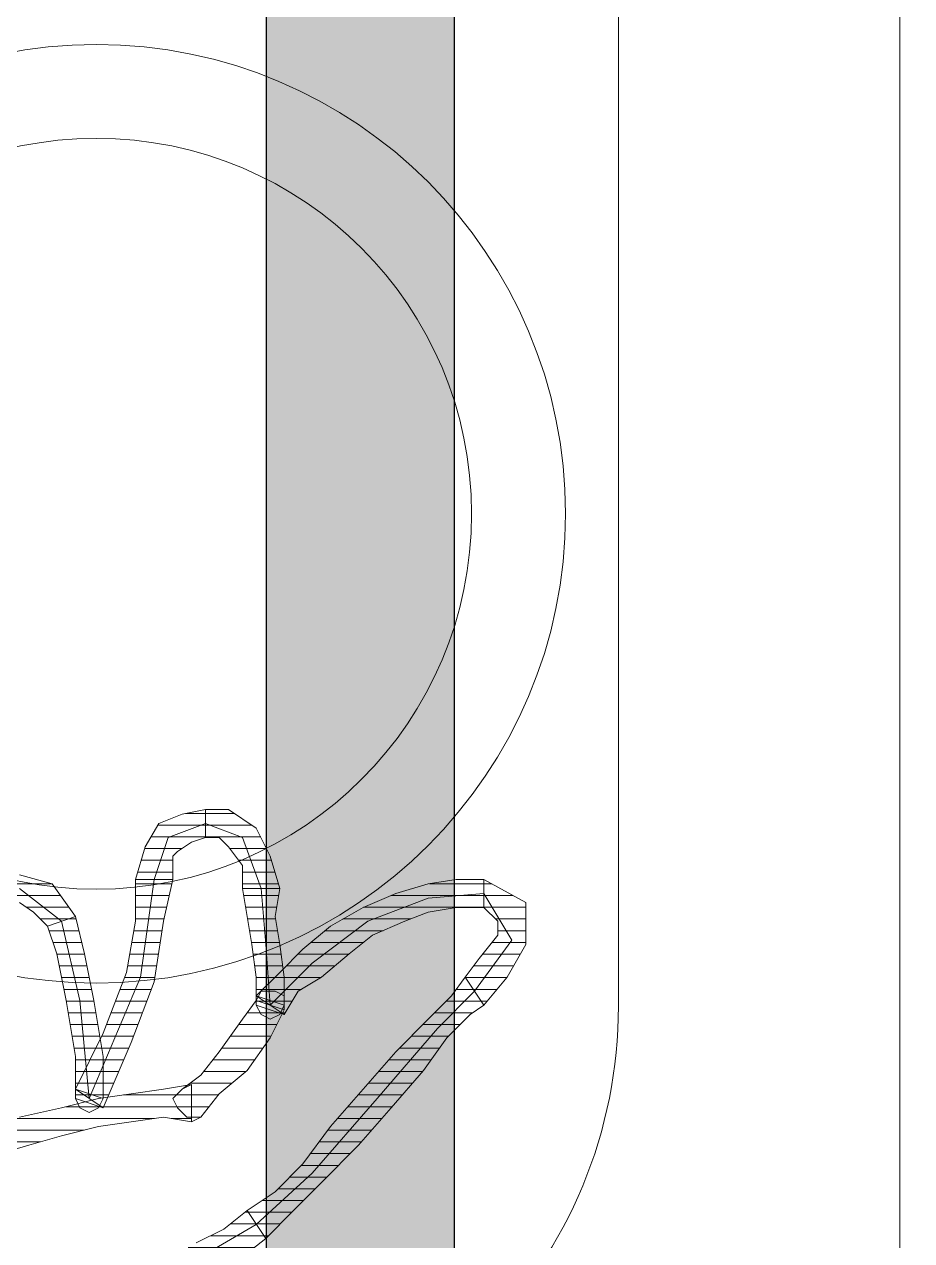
# Model space of a CAD drawing. Header units: centimetres. Extents: x 54005 to 61405, y 90310 to 94744.
# Drawn here: x 56893.3 to 56902.76, y 91753.54 to 91766.5 of the extents above; entities that cross this region are included whole.
import ezdxf

# ---------------------------------------------------------------- set-up
doc = ezdxf.new("R2010")
doc.units = ezdxf.units.CM
doc.header["$LTSCALE"] = 25
doc.layers.get('0').update_dxf_attribs({"lineweight": 0})
doc.layers.add('OC-Mutfak_Ekipman', color=252, linetype='Continuous')
doc.layers.add('OC-Tretuar', color=70, linetype='Continuous')
doc.layers.add('ÖLCULENDIRME', color=115, linetype='Continuous', lineweight=5)
pattern_1 = [(360, (-5108.51305, -673.59423), (1e-16, 0.125), [25])]

# ---------------------------------------------------------------- blocks, each defined once
blk = doc.blocks.new('132')
at = {"layer": 'OC-Tretuar'}
h = blk.add_hatch(color=7, dxfattribs=at)
h.dxf.hatch_style = 1
h.paths.add_polyline_path([(23047.207, -1265.522, 0.414209), (23048.207, -1266.522, 0.414214), (23049.207, -1265.522), (23049.207, -1135.022, 0.414214), (23048.207, -1134.022, 0.414218), (23047.207, -1135.022)])
h.paths.add_polyline_path([(23039.207, -1265.522, 0.414214), (23040.207, -1266.522, 0.414218), (23041.207, -1265.522), (23041.207, -1135.022, 0.414209), (23040.207, -1134.022, 0.414214), (23039.207, -1135.022)])
h.paths.add_polyline_path([(23031.207, -1265.522, 0.414214), (23032.207, -1266.522, 0.414214), (23033.207, -1265.522), (23033.207, -1135.022, 0.414214), (23032.207, -1134.022, 0.414214), (23031.207, -1135.022)])
h.paths.add_polyline_path([(23025.207, -1135.022, 0.414214), (23024.207, -1134.022, 0.414214), (23023.207, -1135.022), (23023.207, -1265.522, 0.414214), (23024.207, -1266.522, 0.414214), (23025.207, -1265.522)])
h.paths.add_polyline_path([(23015.207, -1265.522, 0.414214), (23016.207, -1266.522, 0.414214), (23017.207, -1265.522), (23017.207, -1135.022, 0.414214), (23016.207, -1134.022, 0.414214), (23015.207, -1135.022)])
at = {"layer": 'OC-Mutfak_Ekipman'}
for p, q in [((23039.207, -1265.522), (23039.207, -1135.022)), ((23041.207, -1135.022), (23041.207, -1265.522))]:
    blk.add_line(p, q, dxfattribs=at)
blk = doc.blocks.new('by')
at = {"ltscale": 30}
h = blk.add_hatch(dxfattribs=at)
h.set_pattern_fill('DC_LINES', color=256, scale=0.1, style=0)
h.set_pattern_definition(pattern_1)
edge = h.paths.add_edge_path(flags=0)
edge.add_line((6359.64, 2244.875), (6359.591, 2244.875))
edge.add_line((6359.591, 2244.875), (6359.393, 2244.726))
edge.add_line((6359.393, 2244.726), (6359.245, 2244.627))
edge.add_line((6359.245, 2244.627), (6358.898, 2244.428))
edge.add_line((6358.898, 2244.428), (6358.552, 2244.279))
edge.add_line((6358.552, 2244.279), (6358.206, 2244.08))
edge.add_line((6358.206, 2244.08), (6357.859, 2243.881))
edge.add_line((6357.859, 2243.881), (6357.562, 2243.732))
edge.add_line((6357.562, 2243.732), (6357.315, 2243.534))
edge.add_line((6357.315, 2243.534), (6357.117, 2243.832))
edge.add_line((6357.117, 2243.832), (6357.365, 2244.03))
edge.add_line((6357.365, 2244.03), (6357.76, 2244.179))
edge.add_line((6357.76, 2244.179), (6358.107, 2244.378))
edge.add_line((6358.107, 2244.378), (6358.453, 2244.577))
edge.add_line((6358.453, 2244.577), (6358.8, 2244.726))
edge.add_line((6358.8, 2244.726), (6359.047, 2244.925))
edge.add_line((6359.047, 2244.925), (6359.294, 2245.024))
edge.add_line((6359.294, 2245.024), (6359.393, 2245.074))
edge.add_line((6359.393, 2245.074), (6359.343, 2245.074))
h = blk.add_hatch(dxfattribs=at)
h.set_pattern_fill('DC_LINES', color=256, scale=0.1, style=0)
h.set_pattern_definition(pattern_1)
edge = h.paths.add_edge_path(flags=0)
edge.add_line((6357.315, 2243.534), (6357.018, 2243.335))
edge.add_line((6357.018, 2243.335), (6356.721, 2243.037))
edge.add_line((6356.721, 2243.037), (6356.425, 2242.64))
edge.add_line((6356.425, 2242.64), (6356.078, 2242.242))
edge.add_line((6356.078, 2242.242), (6355.732, 2241.845))
edge.add_line((6355.732, 2241.845), (6355.385, 2241.497))
edge.add_line((6355.385, 2241.497), (6355.138, 2241.249))
edge.add_line((6355.138, 2241.249), (6354.99, 2241.05))
edge.add_line((6354.99, 2241.05), (6354.792, 2241.348))
edge.add_line((6354.792, 2241.348), (6354.94, 2241.447))
edge.add_line((6354.94, 2241.447), (6355.187, 2241.696))
edge.add_line((6355.187, 2241.696), (6355.435, 2242.043))
edge.add_line((6355.435, 2242.043), (6355.781, 2242.441))
edge.add_line((6355.781, 2242.441), (6356.128, 2242.838))
edge.add_line((6356.128, 2242.838), (6356.523, 2243.236))
edge.add_line((6356.523, 2243.236), (6356.82, 2243.534))
edge.add_line((6356.82, 2243.534), (6357.117, 2243.832))
h = blk.add_hatch(dxfattribs=at)
h.set_pattern_fill('DC_LINES', color=256, scale=0.1, style=0)
h.set_pattern_definition(pattern_1)
edge = h.paths.add_edge_path(flags=0)
edge.add_line((6360.679, 2242.838), (6360.432, 2242.739))
edge.add_line((6360.432, 2242.739), (6360.086, 2242.64))
edge.add_line((6360.086, 2242.64), (6359.739, 2242.54))
edge.add_line((6359.739, 2242.54), (6359.294, 2242.441))
edge.add_line((6359.294, 2242.441), (6358.898, 2242.342))
edge.add_line((6358.898, 2242.342), (6358.552, 2242.292))
edge.add_line((6358.552, 2242.292), (6358.206, 2242.242))
edge.add_line((6358.206, 2242.242), (6357.909, 2242.192))
edge.add_line((6357.909, 2242.192), (6357.909, 2242.59))
edge.add_line((6357.909, 2242.59), (6358.206, 2242.54))
edge.add_line((6358.206, 2242.54), (6358.552, 2242.59))
edge.add_line((6358.552, 2242.59), (6358.898, 2242.64))
edge.add_line((6358.898, 2242.64), (6359.294, 2242.739))
edge.add_line((6359.294, 2242.739), (6359.64, 2242.838))
edge.add_line((6359.64, 2242.838), (6359.987, 2242.938))
edge.add_line((6359.987, 2242.938), (6360.333, 2243.037))
edge.add_line((6360.333, 2243.037), (6360.581, 2243.136))
h = blk.add_hatch(dxfattribs=at)
h.set_pattern_fill('DC_LINES', color=256, scale=0.1, style=0)
h.set_pattern_definition(pattern_1)
edge = h.paths.add_edge_path(flags=0)
edge.add_line((6357.909, 2242.192), (6358.008, 2242.242))
edge.add_line((6358.008, 2242.242), (6357.81, 2242.093))
edge.add_line((6357.81, 2242.093), (6357.612, 2241.845))
edge.add_line((6357.612, 2241.845), (6357.365, 2241.497))
edge.add_line((6357.365, 2241.497), (6357.217, 2241.298))
edge.add_line((6357.217, 2241.298), (6356.92, 2241.398))
edge.add_line((6356.92, 2241.398), (6357.068, 2241.696))
edge.add_line((6357.068, 2241.696), (6357.315, 2242.043))
edge.add_line((6357.315, 2242.043), (6357.612, 2242.292))
edge.add_line((6357.612, 2242.292), (6357.81, 2242.54))
edge.add_line((6357.81, 2242.54), (6357.909, 2242.59))
edge.add_line((6357.909, 2242.59), (6357.81, 2242.54))
edge.add_line((6357.81, 2242.54), (6357.959, 2242.54))
edge.add_line((6357.959, 2242.54), (6358.057, 2242.441))
edge.add_line((6358.057, 2242.441), (6358.107, 2242.342))
edge.add_line((6358.107, 2242.342), (6358.008, 2242.242))
h = blk.add_hatch(dxfattribs=at)
h.set_pattern_fill('DC_LINES', color=256, scale=0.1, style=0)
h.set_pattern_definition(pattern_1)
edge = h.paths.add_edge_path(flags=0)
edge.add_line((6358.848, 2242.441), (6359.145, 2242.342))
edge.add_line((6359.145, 2242.342), (6359.145, 2241.894))
edge.add_line((6359.145, 2241.894), (6359.245, 2241.298))
edge.add_line((6359.245, 2241.298), (6359.343, 2240.802))
edge.add_line((6359.343, 2240.802), (6359.442, 2240.504))
edge.add_line((6359.442, 2240.504), (6359.145, 2240.404))
edge.add_line((6359.145, 2240.404), (6359.047, 2240.802))
edge.add_line((6359.047, 2240.802), (6358.948, 2241.298))
edge.add_line((6358.948, 2241.298), (6358.848, 2241.894))
edge.add_line((6358.848, 2241.894), (6358.848, 2242.342))
edge.add_line((6358.848, 2242.342), (6359.145, 2242.242))
edge.add_line((6359.145, 2242.242), (6358.848, 2242.342))
edge.add_line((6358.848, 2242.342), (6358.898, 2242.441))
edge.add_line((6358.898, 2242.441), (6358.998, 2242.491))
edge.add_line((6358.998, 2242.491), (6359.096, 2242.441))
edge.add_line((6359.096, 2242.441), (6359.145, 2242.342))
h = blk.add_hatch(dxfattribs=at)
h.set_pattern_fill('DC_LINES', color=256, scale=0.1, style=0)
h.set_pattern_definition(pattern_1)
edge = h.paths.add_edge_path(flags=0)
edge.add_line((6358.107, 2240.007), (6358.206, 2240.454))
edge.add_line((6358.206, 2240.454), (6358.304, 2241.1))
edge.add_line((6358.304, 2241.1), (6358.552, 2241.745))
edge.add_line((6358.552, 2241.745), (6358.848, 2242.441))
edge.add_line((6358.848, 2242.441), (6359.145, 2242.242))
edge.add_line((6359.145, 2242.242), (6358.848, 2241.646))
edge.add_line((6358.848, 2241.646), (6358.601, 2241))
edge.add_line((6358.601, 2241), (6358.503, 2240.454))
edge.add_line((6358.503, 2240.454), (6358.503, 2240.007))
h = blk.add_hatch(dxfattribs=at)
h.set_pattern_fill('DC_LINES', color=256, scale=0.1, style=0)
h.set_pattern_definition(pattern_1)
edge = h.paths.add_edge_path(flags=0)
edge.add_line((6354.792, 2240.305), (6355.089, 2240.305))
edge.add_line((6355.089, 2240.305), (6355.385, 2240.355))
edge.add_line((6355.385, 2240.355), (6355.633, 2240.454))
edge.add_line((6355.633, 2240.454), (6355.979, 2240.603))
edge.add_line((6355.979, 2240.603), (6356.226, 2240.802))
edge.add_line((6356.226, 2240.802), (6356.523, 2241.05))
edge.add_line((6356.523, 2241.05), (6356.771, 2241.199))
edge.add_line((6356.771, 2241.199), (6356.92, 2241.447))
edge.add_line((6356.92, 2241.447), (6357.217, 2241.249))
edge.add_line((6357.217, 2241.249), (6356.968, 2241))
edge.add_line((6356.968, 2241), (6356.721, 2240.752))
edge.add_line((6356.721, 2240.752), (6356.425, 2240.504))
edge.add_line((6356.425, 2240.504), (6356.078, 2240.305))
edge.add_line((6356.078, 2240.305), (6355.732, 2240.156))
edge.add_line((6355.732, 2240.156), (6355.385, 2240.056))
edge.add_line((6355.385, 2240.056), (6355.089, 2240.007))
edge.add_line((6355.089, 2240.007), (6354.792, 2240.007))
h = blk.add_hatch(dxfattribs=at)
h.set_pattern_fill('DC_LINES', color=256, scale=0.1, style=0)
h.set_pattern_definition(pattern_1)
edge = h.paths.add_edge_path(flags=0)
edge.add_line((6356.92, 2241.447), (6357.217, 2241.348))
edge.add_line((6357.217, 2241.348), (6357.217, 2241.05))
edge.add_line((6357.217, 2241.05), (6357.265, 2240.702))
edge.add_line((6357.265, 2240.702), (6357.315, 2240.404))
edge.add_line((6357.315, 2240.404), (6357.365, 2240.106))
edge.add_line((6357.365, 2240.106), (6356.968, 2240.106))
edge.add_line((6356.968, 2240.106), (6357.018, 2240.404))
edge.add_line((6357.018, 2240.404), (6356.968, 2240.702))
edge.add_line((6356.968, 2240.702), (6356.92, 2241.05))
edge.add_line((6356.92, 2241.05), (6356.92, 2241.348))
edge.add_line((6356.92, 2241.348), (6357.217, 2241.249))
edge.add_line((6357.217, 2241.249), (6356.92, 2241.348))
edge.add_line((6356.92, 2241.348), (6356.968, 2241.447))
edge.add_line((6356.968, 2241.447), (6357.068, 2241.497))
edge.add_line((6357.068, 2241.497), (6357.167, 2241.447))
edge.add_line((6357.167, 2241.447), (6357.217, 2241.348))
h = blk.add_hatch(dxfattribs=at)
h.set_pattern_fill('DC_LINES', color=256, scale=0.1, style=0)
h.set_pattern_definition(pattern_1)
edge = h.paths.add_edge_path(flags=0)
edge.add_line((6354.99, 2241.05), (6354.842, 2240.851))
edge.add_line((6354.842, 2240.851), (6354.643, 2240.603))
edge.add_line((6354.643, 2240.603), (6354.643, 2240.454))
edge.add_line((6354.643, 2240.454), (6354.792, 2240.305))
edge.add_line((6354.792, 2240.305), (6354.792, 2240.007))
edge.add_line((6354.792, 2240.007), (6354.346, 2240.255))
edge.add_line((6354.346, 2240.255), (6354.346, 2240.702))
edge.add_line((6354.346, 2240.702), (6354.545, 2241.05))
edge.add_line((6354.545, 2241.05), (6354.792, 2241.348))
h = blk.add_hatch(dxfattribs=at)
h.set_pattern_fill('DC_LINES', color=256, scale=0.1, style=0)
h.set_pattern_definition(pattern_1)
edge = h.paths.add_edge_path(flags=0)
edge.add_line((6357.217, 2241.298), (6357.167, 2241.199))
edge.add_line((6357.167, 2241.199), (6357.018, 2241.199))
edge.add_line((6357.018, 2241.199), (6356.92, 2241.249))
edge.add_line((6356.92, 2241.249), (6356.92, 2241.398))
h = blk.add_hatch(dxfattribs=at)
h.set_pattern_fill('DC_LINES', color=256, scale=0.1, style=0)
h.set_pattern_definition(pattern_1)
edge = h.paths.add_edge_path(flags=0)
edge.add_line((6359.442, 2240.504), (6359.591, 2240.355))
edge.add_line((6359.591, 2240.355), (6359.739, 2240.255))
edge.add_line((6359.739, 2240.255), (6359.987, 2240.255))
edge.add_line((6359.987, 2240.255), (6360.086, 2240.355))
edge.add_line((6360.086, 2240.355), (6360.284, 2240.056))
edge.add_line((6360.284, 2240.056), (6359.987, 2239.957))
edge.add_line((6359.987, 2239.957), (6359.739, 2239.957))
edge.add_line((6359.739, 2239.957), (6359.393, 2240.056))
edge.add_line((6359.393, 2240.056), (6359.145, 2240.404))
h = blk.add_hatch(dxfattribs=at)
h.set_pattern_fill('DC_LINES', color=256, scale=0.1, style=0)
h.set_pattern_definition(pattern_1)
edge = h.paths.add_edge_path(flags=0)
edge.add_line((6357.365, 2240.106), (6357.365, 2239.858))
edge.add_line((6357.365, 2239.858), (6357.513, 2239.659))
edge.add_line((6357.513, 2239.659), (6357.612, 2239.56))
edge.add_line((6357.612, 2239.56), (6357.76, 2239.56))
edge.add_line((6357.76, 2239.56), (6357.76, 2239.262))
edge.add_line((6357.76, 2239.262), (6357.513, 2239.262))
edge.add_line((6357.513, 2239.262), (6357.217, 2239.46))
edge.add_line((6357.217, 2239.46), (6357.068, 2239.758))
edge.add_line((6357.068, 2239.758), (6356.968, 2240.106))
h = blk.add_hatch(dxfattribs=at)
h.set_pattern_fill('DC_LINES', color=256, scale=0.1, style=0)
h.set_pattern_definition(pattern_1)
edge = h.paths.add_edge_path(flags=0)
edge.add_line((6357.76, 2239.56), (6357.909, 2239.609))
edge.add_line((6357.909, 2239.609), (6358.057, 2239.709))
edge.add_line((6358.057, 2239.709), (6358.107, 2239.758))
edge.add_line((6358.107, 2239.758), (6358.107, 2240.007))
edge.add_line((6358.107, 2240.007), (6358.503, 2240.007))
edge.add_line((6358.503, 2240.007), (6358.403, 2239.659))
edge.add_line((6358.403, 2239.659), (6358.256, 2239.411))
edge.add_line((6358.256, 2239.411), (6358.008, 2239.311))
edge.add_line((6358.008, 2239.311), (6357.76, 2239.262))
for p, q in [((6357.117, 2243.832, -4.505), (6357.365, 2244.03, -4.505)), ((6357.217, 2243.683, -4.505), (6357.81, 2244.03, -4.505)), ((6357.859, 2243.881, -4.505), (6357.562, 2243.732, -4.505)), ((6356.82, 2243.534, -4.505), (6357.117, 2243.832, -4.505)), ((6357.117, 2243.832, -4.505), (6357.117, 2243.832, -4.505)), ((6357.117, 2243.832, -4.505), (6357.315, 2243.534, -4.505)), ((6357.315, 2243.534, -4.505), (6357.117, 2243.832, -4.505)), ((6356.623, 2243.136, -4.505), (6357.217, 2243.683, -4.505)), ((6357.562, 2243.732, -4.505), (6357.315, 2243.534, -4.505)), ((6356.523, 2243.236, -4.505), (6356.82, 2243.534, -4.505)), ((6357.315, 2243.534, -4.505), (6357.018, 2243.335, -4.505)), ((6357.315, 2243.534, -4.505), (6357.315, 2243.534, -4.505)), ((6357.315, 2243.534, -4.505), (6357.315, 2243.534, -4.505)), ((6356.128, 2242.838, -4.505), (6356.523, 2243.236, -4.505)), ((6357.018, 2243.335, -4.505), (6356.721, 2243.037, -4.505)), ((6355.929, 2242.342, -4.505), (6356.623, 2243.136, -4.505)), ((6356.721, 2243.037, -4.505), (6356.425, 2242.64, -4.505)), ((6359.64, 2242.838, -4.505), (6359.987, 2242.938, -4.505)), ((6355.781, 2242.441, -4.505), (6356.128, 2242.838, -4.505)), ((6358.898, 2242.64, -4.505), (6359.294, 2242.739, -4.505)), ((6359.294, 2242.739, -4.505), (6359.64, 2242.838, -4.505)), ((6356.425, 2242.64, -4.505), (6356.078, 2242.242, -4.505)), ((6357.81, 2242.54, -4.505), (6357.909, 2242.59, -4.505)), ((6357.909, 2242.59, -4.505), (6357.81, 2242.54, -4.505)), ((6357.909, 2242.192, -4.505), (6357.909, 2242.59, -4.505)), ((6357.909, 2242.59, -4.505), (6358.206, 2242.54, -4.505)), ((6358.206, 2242.54, -4.505), (6358.552, 2242.59, -4.505)), ((6358.552, 2242.59, -4.505), (6358.898, 2242.64, -4.505)), ((6357.612, 2242.292, -4.505), (6357.81, 2242.54, -4.505)), ((6357.81, 2242.54, -4.505), (6357.959, 2242.54, -4.505)), ((6357.959, 2242.54, -4.505), (6358.057, 2242.441, -4.505)), ((6358.898, 2242.441, -4.505), (6358.998, 2242.491, -4.505)), ((6358.998, 2242.491, -4.505), (6359.096, 2242.441, -4.505)), ((6359.739, 2242.54, -4.505), (6359.294, 2242.441, -4.505)), ((6355.287, 2241.596, -4.505), (6355.929, 2242.342, -4.505)), ((6355.435, 2242.043, -4.505), (6355.781, 2242.441, -4.505)), ((6358.107, 2242.342, -4.505), (6358.008, 2242.242, -4.505)), ((6358.057, 2242.441, -4.505), (6358.107, 2242.342, -4.505)), ((6358.998, 2242.342, -4.505), (6358.453, 2241.05, -4.505)), ((6358.552, 2241.745, -4.505), (6358.848, 2242.441, -4.505)), ((6358.898, 2242.342, -4.505), (6358.552, 2242.292, -4.505)), ((6358.848, 2242.441, -4.505), (6359.145, 2242.342, -4.505)), ((6358.848, 2242.342, -4.505), (6358.898, 2242.441, -4.505)), ((6359.145, 2242.342, -4.505), (6358.848, 2242.441, -4.505)), ((6358.848, 2242.441, -4.505), (6358.848, 2242.441, -4.505)), ((6358.848, 2242.441, -4.505), (6359.145, 2242.242, -4.505)), ((6358.848, 2241.894, -4.505), (6358.848, 2242.342, -4.505)), ((6358.848, 2242.342, -4.505), (6359.145, 2242.242, -4.505)), ((6359.145, 2242.242, -4.505), (6358.848, 2242.342, -4.505)), ((6359.294, 2242.441, -4.505), (6358.898, 2242.342, -4.505)), ((6359.096, 2241.298, -4.505), (6358.998, 2242.342, -4.505)), ((6359.096, 2242.441, -4.505), (6359.145, 2242.342, -4.505)), ((6359.145, 2242.342, -4.505), (6359.145, 2241.894, -4.505)), ((6356.078, 2242.242, -4.505), (6355.732, 2241.845, -4.505)), ((6357.315, 2242.043, -4.505), (6357.612, 2242.292, -4.505)), ((6358.008, 2242.242, -4.505), (6357.81, 2242.093, -4.505)), ((6358.206, 2242.242, -4.505), (6357.909, 2242.192, -4.505)), ((6357.909, 2242.192, -4.505), (6358.008, 2242.242, -4.505)), ((6358.008, 2242.242, -4.505), (6357.909, 2242.192, -4.505)), ((6357.909, 2242.192, -4.505), (6357.909, 2242.192, -4.505)), ((6358.552, 2242.292, -4.505), (6358.206, 2242.242, -4.505)), ((6359.145, 2242.242, -4.505), (6358.848, 2241.646, -4.505)), ((6357.81, 2242.093, -4.505), (6357.612, 2241.845, -4.505)), ((6355.187, 2241.696, -4.505), (6355.435, 2242.043, -4.505)), ((6357.068, 2241.696, -4.505), (6357.315, 2242.043, -4.505)), ((6355.732, 2241.845, -4.505), (6355.385, 2241.497, -4.505)), ((6357.612, 2241.845, -4.505), (6357.365, 2241.497, -4.505)), ((6358.948, 2241.298, -4.505), (6358.848, 2241.894, -4.505)), ((6359.145, 2241.894, -4.505), (6359.245, 2241.298, -4.505)), ((6354.94, 2241.447, -4.505), (6355.187, 2241.696, -4.505)), ((6356.92, 2241.398, -4.505), (6357.068, 2241.696, -4.505)), ((6358.304, 2241.1, -4.505), (6358.552, 2241.745, -4.505)), ((6354.891, 2241.199, -4.505), (6355.287, 2241.596, -4.505)), ((6358.848, 2241.646, -4.505), (6358.601, 2241, -4.505)), ((6354.792, 2241.348, -4.505), (6354.94, 2241.447, -4.505)), ((6355.385, 2241.497, -4.505), (6355.138, 2241.249, -4.505)), ((6356.771, 2241.199, -4.505), (6356.92, 2241.447, -4.505)), ((6356.92, 2241.447, -4.505), (6357.217, 2241.348, -4.505)), ((6356.92, 2241.348, -4.505), (6356.968, 2241.447, -4.505)), ((6357.217, 2241.348, -4.505), (6356.92, 2241.447, -4.505)), ((6356.92, 2241.447, -4.505), (6356.92, 2241.447, -4.505)), ((6356.92, 2241.447, -4.505), (6357.217, 2241.249, -4.505)), ((6356.968, 2241.447, -4.505), (6357.068, 2241.497, -4.505)), ((6357.068, 2241.497, -4.505), (6357.167, 2241.447, -4.505)), ((6357.167, 2241.447, -4.505), (6357.217, 2241.348, -4.505)), ((6357.365, 2241.497, -4.505), (6357.217, 2241.298, -4.505)), ((6354.545, 2241.05, -4.505), (6354.792, 2241.348, -4.505)), ((6354.99, 2241.05, -4.505), (6354.792, 2241.348, -4.505)), ((6354.792, 2241.348, -4.505), (6354.792, 2241.348, -4.505)), ((6354.792, 2241.348, -4.505), (6354.99, 2241.05, -4.505)), ((6357.068, 2241.348, -4.505), (6356.623, 2240.901, -4.505)), ((6357.217, 2241.298, -4.505), (6356.92, 2241.398, -4.505)), ((6356.92, 2241.249, -4.505), (6356.92, 2241.398, -4.505)), ((6356.92, 2241.398, -4.505), (6357.217, 2241.298, -4.505)), ((6356.92, 2241.05, -4.505), (6356.92, 2241.348, -4.505)), ((6356.92, 2241.348, -4.505), (6357.217, 2241.249, -4.505)), ((6357.217, 2241.249, -4.505), (6356.92, 2241.348, -4.505)), ((6357.117, 2240.702, -4.505), (6357.068, 2241.348, -4.505)), ((6357.217, 2241.298, -4.505), (6357.167, 2241.199, -4.505)), ((6357.217, 2241.348, -4.505), (6357.217, 2241.05, -4.505)), ((6357.217, 2241.298, -4.505), (6357.217, 2241.298, -4.505)), ((6359.047, 2240.802, -4.505), (6358.948, 2241.298, -4.505)), ((6359.294, 2240.454, -4.505), (6359.096, 2241.298, -4.505)), ((6359.245, 2241.298, -4.505), (6359.343, 2240.802, -4.505)), ((6354.495, 2240.653, -4.505), (6354.891, 2241.199, -4.505)), ((6355.138, 2241.249, -4.505), (6354.99, 2241.05, -4.505)), ((6356.523, 2241.05, -4.505), (6356.771, 2241.199, -4.505)), ((6357.018, 2241.199, -4.505), (6356.92, 2241.249, -4.505)), ((6357.217, 2241.249, -4.505), (6356.968, 2241, -4.505)), ((6357.167, 2241.199, -4.505), (6357.018, 2241.199, -4.505)), ((6354.346, 2240.702, -4.505), (6354.545, 2241.05, -4.505)), ((6354.99, 2241.05, -4.505), (6354.842, 2240.851, -4.505)), ((6354.99, 2241.05, -4.505), (6354.99, 2241.05, -4.505)), ((6354.99, 2241.05, -4.505), (6354.99, 2241.05, -4.505)), ((6356.226, 2240.802, -4.505), (6356.523, 2241.05, -4.505)), ((6356.968, 2240.702, -4.505), (6356.92, 2241.05, -4.505)), ((6357.217, 2241.05, -4.505), (6357.265, 2240.702, -4.505)), ((6358.206, 2240.454, -4.505), (6358.304, 2241.1, -4.505)), ((6358.453, 2241.05, -4.505), (6358.304, 2240.007, -4.505)), ((6356.623, 2240.901, -4.505), (6356.029, 2240.454, -4.505)), ((6356.968, 2241, -4.505), (6356.721, 2240.752, -4.505)), ((6358.601, 2241, -4.505), (6358.503, 2240.454, -4.505)), ((6354.842, 2240.851, -4.505), (6354.643, 2240.603, -4.505)), ((6355.979, 2240.603, -4.505), (6356.226, 2240.802, -4.505)), ((6359.145, 2240.404, -4.505), (6359.047, 2240.802, -4.505)), ((6359.343, 2240.802, -4.505), (6359.442, 2240.504, -4.505)), ((6354.346, 2240.255, -4.505), (6354.346, 2240.702, -4.505)), ((6354.792, 2240.156, -4.505), (6354.495, 2240.653, -4.505)), ((6356.721, 2240.752, -4.505), (6356.425, 2240.504, -4.505)), ((6357.018, 2240.404, -4.505), (6356.968, 2240.702, -4.505)), ((6357.167, 2240.106, -4.505), (6357.117, 2240.702, -4.505)), ((6357.265, 2240.702, -4.505), (6357.315, 2240.404, -4.505)), ((6354.643, 2240.603, -4.505), (6354.643, 2240.454, -4.505)), ((6355.633, 2240.454, -4.505), (6355.979, 2240.603, -4.505)), ((6354.643, 2240.454, -4.505), (6354.792, 2240.305, -4.505)), ((6356.029, 2240.454, -4.505), (6355.385, 2240.206, -4.505)), ((6355.385, 2240.355, -4.505), (6355.633, 2240.454, -4.505)), ((6356.425, 2240.504, -4.505), (6356.078, 2240.305, -4.505)), ((6356.968, 2240.106, -4.505), (6357.018, 2240.404, -4.505)), ((6357.315, 2240.404, -4.505), (6357.365, 2240.106, -4.505)), ((6358.107, 2240.007, -4.505), (6358.206, 2240.454, -4.505)), ((6358.503, 2240.454, -4.505), (6358.503, 2240.007, -4.505)), ((6359.442, 2240.504, -4.505), (6359.145, 2240.404, -4.505)), ((6359.145, 2240.404, -4.505), (6359.442, 2240.504, -4.505)), ((6359.393, 2240.056, -4.505), (6359.145, 2240.404, -4.505)), ((6359.145, 2240.404, -4.505), (6359.145, 2240.404, -4.505)), ((6359.739, 2240.106, -4.505), (6359.294, 2240.454, -4.505)), ((6359.442, 2240.504, -4.505), (6359.442, 2240.504, -4.505)), ((6359.442, 2240.504, -4.505), (6359.591, 2240.355, -4.505)), ((6359.442, 2240.504, -4.505), (6359.442, 2240.504, -4.505)), ((6354.792, 2240.007, -4.505), (6354.346, 2240.255, -4.505)), ((6354.792, 2240.305, -4.505), (6354.792, 2240.305, -4.505)), ((6354.792, 2240.305, -4.505), (6355.089, 2240.305, -4.505)), ((6354.792, 2240.007, -4.505), (6354.792, 2240.305, -4.505)), ((6354.792, 2240.305, -4.505), (6354.792, 2240.305, -4.505)), ((6354.792, 2240.305, -4.505), (6354.792, 2240.007, -4.505)), ((6355.089, 2240.305, -4.505), (6355.385, 2240.355, -4.505)), ((6356.078, 2240.305, -4.505), (6355.732, 2240.156, -4.505)), ((6359.591, 2240.355, -4.505), (6359.739, 2240.255, -4.505)), ((6355.385, 2240.206, -4.505), (6354.792, 2240.156, -4.505)), ((6355.732, 2240.156, -4.505), (6355.385, 2240.056, -4.505)), ((6355.089, 2240.007, -4.505), (6354.792, 2240.007, -4.505)), ((6354.792, 2240.007, -4.505), (6354.792, 2240.007, -4.505)), ((6355.385, 2240.056, -4.505), (6355.089, 2240.007, -4.505)), ((6357.068, 2239.758, -4.505), (6356.968, 2240.106, -4.505)), ((6356.968, 2240.106, -4.505), (6356.968, 2240.106, -4.505)), ((6356.968, 2240.106, -4.505), (6357.365, 2240.106, -4.505)), ((6357.365, 2240.106, -4.505), (6356.968, 2240.106, -4.505)), ((6357.365, 2239.56, -4.505), (6357.167, 2240.106, -4.505)), ((6357.365, 2240.106, -4.505), (6357.365, 2240.106, -4.505)), ((6357.365, 2240.106, -4.505), (6357.365, 2239.858, -4.505)), ((6357.365, 2240.106, -4.505), (6357.365, 2240.106, -4.505)), ((6358.107, 2239.758, -4.505), (6358.107, 2240.007, -4.505)), ((6358.107, 2240.007, -4.505), (6358.503, 2240.007, -4.505)), ((6358.107, 2240.007, -4.505), (6358.107, 2240.007, -4.505)), ((6358.503, 2240.007, -4.505), (6358.107, 2240.007, -4.505)), ((6358.107, 2240.007, -4.505), (6358.107, 2240.007, -4.505)), ((6358.304, 2240.007, -4.505), (6358.156, 2239.56, -4.505)), ((6358.503, 2240.007, -4.505), (6358.403, 2239.659, -4.505)), ((6358.503, 2240.007, -4.505), (6358.503, 2240.007, -4.505)), ((6359.739, 2239.957, -4.505), (6359.393, 2240.056, -4.505)), ((6357.217, 2239.46, -4.505), (6357.068, 2239.758, -4.505)), ((6357.365, 2239.858, -4.505), (6357.513, 2239.659, -4.505)), ((6358.057, 2239.709, -4.505), (6358.107, 2239.758, -4.505)), ((6357.513, 2239.659, -4.505), (6357.612, 2239.56, -4.505)), ((6357.76, 2239.56, -4.505), (6357.909, 2239.609, -4.505)), ((6357.909, 2239.609, -4.505), (6358.057, 2239.709, -4.505)), ((6358.403, 2239.659, -4.505), (6358.256, 2239.411, -4.505)), ((6357.76, 2239.411, -4.505), (6357.365, 2239.56, -4.505)), ((6357.612, 2239.56, -4.505), (6357.76, 2239.56, -4.505)), ((6357.76, 2239.56, -4.505), (6357.76, 2239.56, -4.505)), ((6357.76, 2239.262, -4.505), (6357.76, 2239.56, -4.505)), ((6357.76, 2239.56, -4.505), (6357.76, 2239.56, -4.505)), ((6358.156, 2239.56, -4.505), (6357.76, 2239.411, -4.505)), ((6357.76, 2239.56, -4.505), (6357.76, 2239.262, -4.505)), ((6357.513, 2239.262, -4.505), (6357.217, 2239.46, -4.505)), ((6358.256, 2239.411, -4.505), (6358.008, 2239.311, -4.505)), ((6357.76, 2239.262, -4.505), (6357.513, 2239.262, -4.505)), ((6358.008, 2239.311, -4.505), (6357.76, 2239.262, -4.505)), ((6357.76, 2239.262, -4.505), (6357.76, 2239.262, -4.505))]:
    blk.add_line(p, q, dxfattribs=at)
at = {"ltscale": 30, "elevation": -4.505}
blk.add_lwpolyline([(6387.358, 2196.359), (6350.358, 2196.359), (6350.358, 2249.359), (6387.358, 2249.359)], close=True, dxfattribs=at)
blk.add_lwpolyline([(6379.358, 2199.359), (6358.358, 2199.359, -0.414214), (6353.358, 2204.359), (6353.358, 2241.359, -0.414214), (6358.358, 2246.359), (6379.358, 2246.359, -0.414214), (6384.358, 2241.359), (6384.358, 2204.359, -0.414214)], format="xyb", close=True, dxfattribs=at)
at = {"ltscale": 30}
for radius in [5, 4]:
    blk.add_circle((6358.923, 2236.112, -4.505), radius, dxfattribs=at)

msp = doc.modelspace()

# ---------------------------------------------------------------- block references
at = {"layer": 'ÖLCULENDIRME', "rotation": 180}
for name, p in [('132', (79937.09, 90591.129)), ('by', (63252.992, 93997.398, 4.505))]:
    msp.add_blockref(name, p, dxfattribs=at)

doc.saveas('drawing.dxf')
